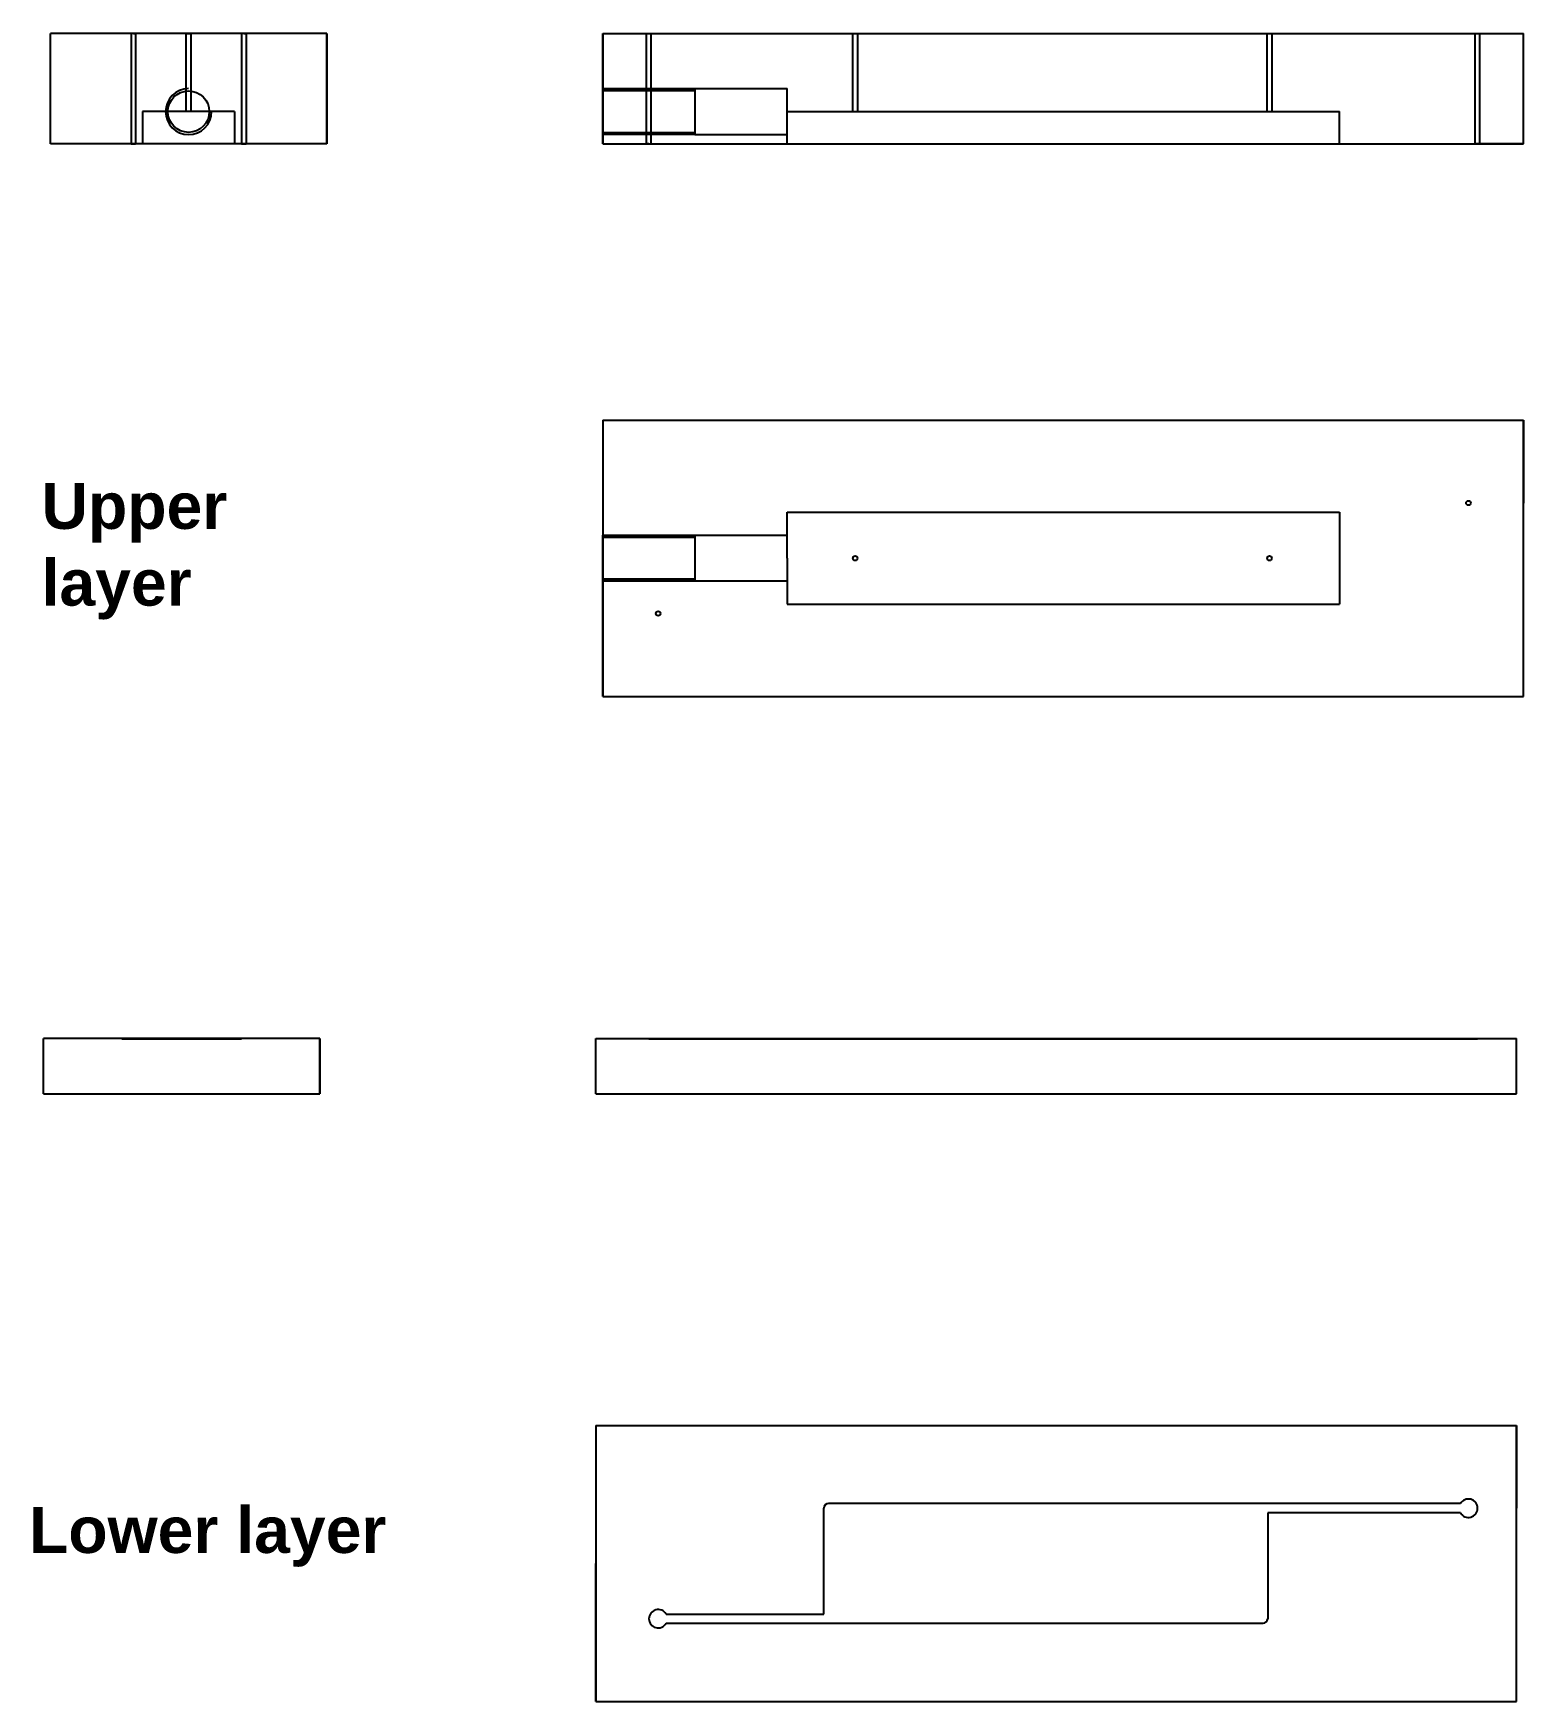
# Model space of a CAD drawing. Header units: inches. Extents: x -55 to 107, y -161 to 21.
import ezdxf

# ---------------------------------------------------------------- set-up
doc = ezdxf.new("R2010")
doc.units = ezdxf.units.IN
doc.header["$MEASUREMENT"] = 0
doc.layers.add('上板', color=7, linetype='Continuous')
doc.layers.add('下板', color=7, linetype='Continuous')
doc.styles.get("Standard").update_dxf_attribs({"font": 'Arial.ttf'})

msp = doc.modelspace()

# ---------------------------------------------------------------- linework, layer by layer
at = {"layer": '上板'}
for p, q in [((-53.35, 8.63), (-53.35, 20.63)), ((-23.35, 20.63), (-53.35, 20.63)), ((-23.35, 20.63), (-23.35, 8.63)), ((-23.35, 8.63), (-23.35, 20.63)), ((6.65, 20.63), (6.65, 8.63)), ((6.65, 8.63), (6.65, 20.63)), ((6.65, 8.63), (6.65, 20.63)), ((6.65, 20.63), (106.65, 20.63)), ((106.65, 8.63), (106.65, 20.63)), ((6.65, 8.63), (6.65, 13.63)), ((6.65, 8.63), (6.65, 11.63)), ((-23.35, 8.63), (-53.35, 8.63)), ((6.65, 8.63), (106.65, 8.63)), ((6.65, 8.63), (14.65, 8.63)), ((6.65, 8.63), (11.65, 8.63)), ((106.65, 8.63), (101.65, 8.63)), ((6.65, -21.37), (106.65, -21.37)), ((6.65, -21.37), (6.65, -51.37)), ((106.65, -51.37), (106.65, -21.37)), ((106.65, -21.37), (106.65, -30.37)), ((6.65, -51.37), (6.65, -36.37)), ((6.65, -51.37), (6.65, -42.37)), ((6.65, -51.37), (106.65, -51.37))]:
    msp.add_line(p, q, dxfattribs=at)
at = {"layer": '上板', "color": 5}
for p, q in [((-44.35, 20.63), (-44.6, 20.63)), ((-44.6, 20.63), (-44.6, 8.63)), ((-44.35, 20.63), (-44.1, 20.63)), ((-44.1, 20.63), (-44.1, 8.63)), ((-38.6, 20.63), (-38.1, 20.63)), ((-38.6, 12.13), (-38.6, 20.63)), ((-38.1, 20.63), (-38.1, 12.13)), ((-32.35, 20.63), (-32.6, 20.63)), ((-32.6, 20.63), (-32.6, 8.63)), ((-32.35, 20.63), (-32.1, 20.63)), ((-32.1, 20.63), (-32.1, 8.63)), ((11.4, 8.63), (11.4, 20.63)), ((11.4, 20.63), (11.9, 20.63)), ((11.9, 8.63), (11.9, 20.63)), ((33.8, 20.63), (34.3, 20.63)), ((33.8, 12.13), (33.8, 20.63)), ((34.3, 20.63), (34.3, 12.13)), ((78.8, 20.63), (79.3, 20.63)), ((78.8, 12.13), (78.8, 20.63)), ((79.3, 20.63), (79.3, 12.13)), ((101.4, 8.63), (101.4, 20.63)), ((101.4, 20.63), (101.9, 20.63)), ((101.9, 8.63), (101.9, 20.63)), ((-44.6, 8.63), (-44.1, 8.63)), ((-32.6, 8.63), (-32.1, 8.63)), ((11.65, 8.63), (11.4, 8.63)), ((11.65, 8.63), (11.9, 8.63)), ((101.65, 8.63), (101.4, 8.63)), ((101.65, 8.63), (101.9, 8.63))]:
    msp.add_line(p, q, dxfattribs=at)
at = {"layer": '上板', "color": 1}
for p, q in [((6.65, 14.63), (16.65, 14.63)), ((6.65, 9.63), (6.65, 14.63)), ((6.65, 14.63), (6.65, 12.13)), ((16.65, 14.63), (16.65, 9.63)), ((16.65, 14.63), (16.65, 13.63)), ((16.65, 14.38), (6.65, 14.38)), ((6.65, 9.88), (16.65, 9.88)), ((16.65, 9.63), (6.65, 9.63)), ((-47.85, 8.65), (-47.85, 8.63)), ((86.65, -31.37), (86.65, -41.37)), ((6.65, -33.87), (26.65, -33.87)), ((6.65, -38.87), (6.65, -33.87)), ((6.65, -33.87), (6.65, -36.37)), ((16.65, -34.12), (6.65, -34.12)), ((6.65, -38.62), (16.65, -38.62)), ((26.65, -38.87), (6.65, -38.87))]:
    msp.add_line(p, q, dxfattribs=at)
at = {"layer": '上板'}
msp.add_circle((-38.35, 12.13), 2.25, dxfattribs=at)
at = {"layer": '上板', "color": 5}
for centre in [(100.65, -30.37), (12.65, -42.37)]:
    msp.add_circle(centre, 0.25, dxfattribs=at)
at = {"layer": '上板'}
msp.add_arc((-38.35, 12.13), 2.5, 90, 0, dxfattribs=at)
at = {"layer": '下板', "color": 1}
for p, q in [((16.65, 14.63), (26.65, 14.63)), ((26.65, 12.13), (26.65, 14.63)), ((16.65, 14.38), (16.65, 12.13)), ((-43.35, 12.13), (-43.35, 8.63)), ((-33.35, 12.13), (-43.35, 12.13)), ((-33.35, 12.13), (-33.35, 8.63)), ((26.65, 8.63), (26.65, 12.13)), ((26.65, 12.13), (86.65, 12.13)), ((26.65, 12.13), (29.15, 12.13)), ((81.9, 12.13), (84.3, 12.13)), ((86.65, 8.63), (86.65, 12.13)), ((16.65, 9.63), (26.65, 9.63)), ((-47.85, 8.63), (-47.85, 8.65)), ((91.65, 8.63), (91.65, 8.65)), ((26.65, -36.37), (26.65, -31.37)), ((26.65, -31.37), (86.65, -31.37)), ((16.65, -33.87), (16.65, -38.87)), ((26.65, -36.37), (26.65, -36.12)), ((26.65, -36.37), (26.65, -41.37)), ((26.65, -36.37), (26.65, -36.62)), ((26.65, -41.37), (86.65, -41.37)), ((-45.61, -88.55), (-45.61, -88.53)), ((-45.61, -88.53), (-45.61, -88.55)), ((-45.61, -88.55), (-32.61, -88.55)), ((-32.61, -88.55), (-32.61, -88.53)), ((11.65, -88.55), (11.65, -88.53)), ((11.65, -88.53), (11.65, -88.55)), ((11.65, -88.53), (11.65, -88.55)), ((11.65, -88.55), (101.65, -88.55)), ((93.35, -88.55), (93.35, -88.53)), ((94.15, -88.55), (94.15, -88.53)), ((101.65, -88.55), (101.65, -88.53)), ((93.35, -139.03), (31.15, -139.03)), ((99.78, -139.03), (93.35, -139.03)), ((30.65, -151.03), (30.65, -139.53)), ((99.78, -140.03), (78.85, -140.03)), ((78.85, -140.03), (78.85, -151.53)), ((13.52, -151.03), (30.65, -151.03)), ((13.52, -152.03), (78.35, -152.03))]:
    msp.add_line(p, q, dxfattribs=at)
at = {"layer": '下板'}
for p, q in [((6.65, 8.63), (6.65, 9.63)), ((-54.11, -94.53), (-54.11, -88.53)), ((-24.11, -88.53), (-54.11, -88.53)), ((-24.11, -88.53), (-24.11, -94.53)), ((-24.11, -94.53), (-24.11, -88.53)), ((5.89, -94.53), (5.89, -88.53)), ((5.89, -88.53), (105.89, -88.53)), ((105.89, -94.53), (105.89, -88.53)), ((105.89, -88.53), (105.89, -88.53)), ((-54.11, -94.53), (-24.11, -94.53)), ((5.89, -94.53), (105.89, -94.53)), ((5.89, -130.53), (5.89, -160.53)), ((5.89, -130.53), (105.89, -130.53)), ((5.89, -130.53), (5.89, -160.53)), ((105.89, -160.53), (105.89, -130.53)), ((105.89, -130.53), (105.89, -139.53)), ((5.89, -160.53), (5.89, -145.53)), ((5.89, -160.53), (5.89, -145.53)), ((5.89, -160.53), (5.89, -151.53)), ((5.89, -160.53), (105.89, -160.53))]:
    msp.add_line(p, q, dxfattribs=at)
at = {"layer": '下板', "color": 5}
for centre in [(34.05, -36.37), (79.05, -36.37)]:
    msp.add_circle(centre, 0.25, dxfattribs=at)
at = {"layer": '下板', "color": 1}
for centre, radius, start, end in [((31.15, -139.53), 0.5, 90, 180), ((100.65, -139.53), 1, 210, 150), ((12.65, -151.53), 1, 30, 330), ((78.35, -151.53), 0.5, 270, 0)]:
    msp.add_arc(centre, radius, start, end, dxfattribs=at)

# ---------------------------------------------------------------- texts
at = {"char_height": 5, "attachment_point": 1}
for s, width, insert in [('{\\fArial Unicode MS|b1|i0|c134|p0;Upper layer}', 36.1292, (-54.32, -28.18)), ('{\\fArial Unicode MS|b1|i0|c134|p0;Lower layer}', 37.7574, (-55.68, -139.39))]:
    msp.add_mtext_dynamic_manual_height_columns(s, width=width, gutter_width=1, heights=[0], dxfattribs=dict(at, insert=insert))

doc.saveas('drawing.dxf')
